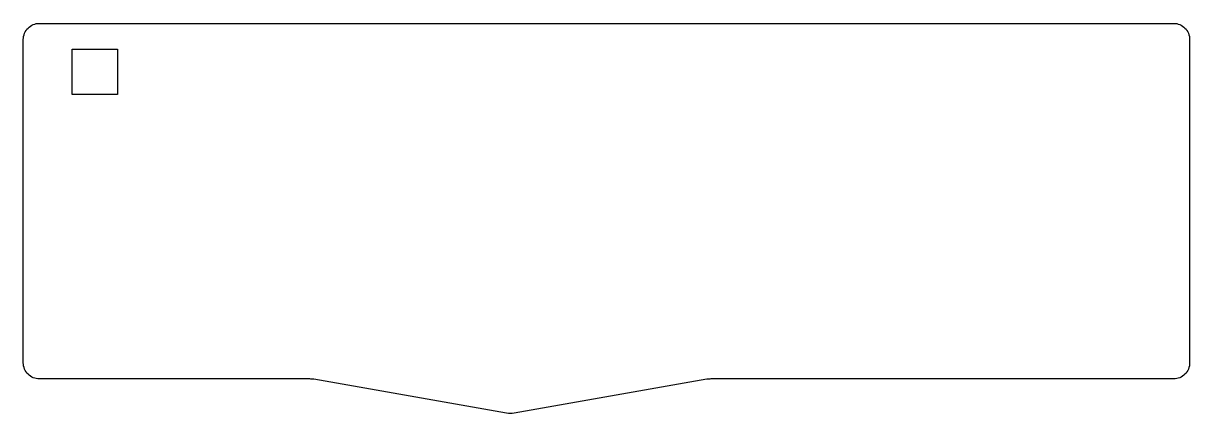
# Model space of a CAD drawing. Header units: millimetres. Extents: x -3 to 358, y -6 to 115.
import ezdxf

# ---------------------------------------------------------------- set-up
doc = ezdxf.new("R2010")
doc.units = ezdxf.units.MM
doc.layers.get('0').update_dxf_attribs({"linetype": 'CONTINUOUS'})

msp = doc.modelspace()

# ---------------------------------------------------------------- linework, layer by layer
msp.add_lwpolyline([(352.99, 5), (209.79, 5, 0.043679), (208.57, 4.89), (148.95, -5.62, -0.087529), (146.52, -5.62), (86.9, 4.89, 0.043683), (85.68, 5), (2, 5, -0.414214), (-3, 10), (-3, 110.02, -0.414214), (2, 115.02), (352.99, 115.02, -0.414214), (357.99, 110.02), (357.99, 10, -0.414214)], format="xyb", close=True)
msp.add_lwpolyline([(12.14, 93.02), (12.14, 107.02), (26.14, 107.02), (26.14, 93.02)], close=True)

doc.saveas('drawing.dxf')
